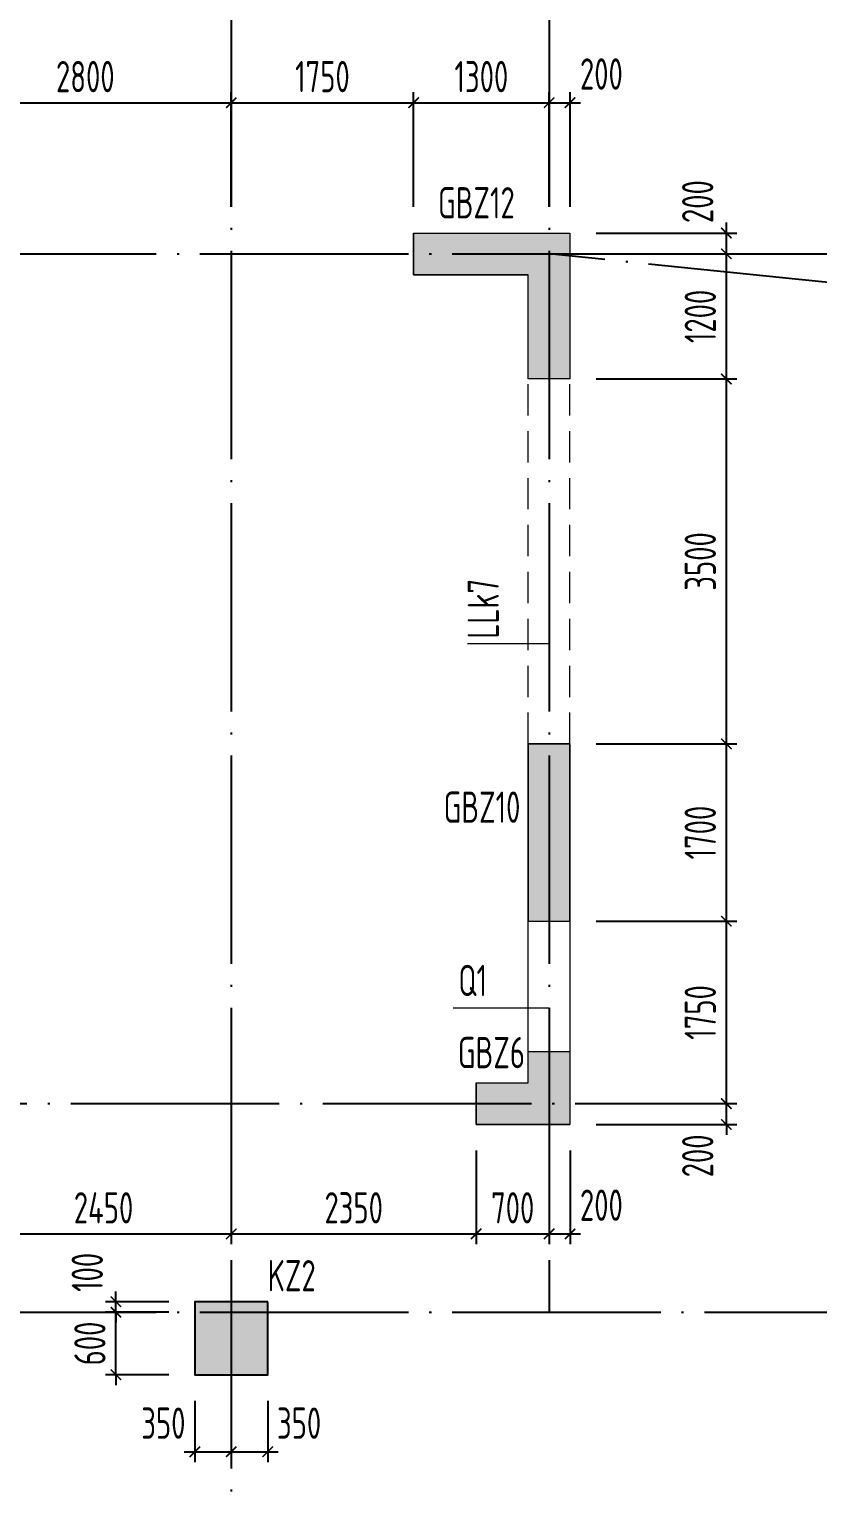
# Model space of a CAD drawing. Header units: millimetres. Extents: x -202076 to 1082610, y -439651 to 179350.
# Drawn here: x 134207 to 141768, y -192306 to -178179 of the extents above; entities that cross this region are included whole.
import ezdxf
from ezdxf.enums import TextEntityAlignment as Align

# ---------------------------------------------------------------- set-up
doc = ezdxf.new("R2010")
doc.units = ezdxf.units.MM
doc.header["$LTSCALE"] = 1000
doc.linetypes.add('DASHED', pattern=[0.75, 0.5, -0.25])
doc.linetypes.add('DOTE', pattern=[2.42, 2, -0.2, 0.02, -0.2])
doc.layers.add('A_AXIS-轴线', color=36, linetype='DOTE')
doc.layers.add('COLU', color=5, linetype='Continuous')
for name, color, linetype, lineweight in [('BEAM', 4, 'DASHED', 0), ('COLU_TEXT', 6, 'Continuous', 0), ('DIM', 3, 'Continuous', 0), ('WALL', 2, 'Continuous', 0), ('墙柱名称编号', 7, 'Continuous', 18), ('墙柱轮廓', 7, 'Continuous', 18), ('墙梁名称编号', 3, 'Continuous', 18), ('墙梁标注引线', 3, 'Continuous', 18), ('墙身名称编号', 3, 'Continuous', 18), ('墙身标注引线', 3, 'Continuous', 18), ('边缘构件填充', 253, 'Continuous', 18)]:
    doc.layers.add(name, color=color, linetype=linetype, lineweight=lineweight)
doc.styles.add('TSSD_Dimension', font='tssdeng.shx', dxfattribs={"width": 0.7, "bigfont": 'hztxt.shx'})
doc.styles.add('TSSD_Rein', font='tssdeng.shx', dxfattribs={"width": 0.7, "bigfont": 'hztxt.shx'})
doc.dimstyles.new('TSSD_100_100', dxfattribs={"dimtxt": 300, "dimasz": 100, "dimexe": 100, "dimexo": 250, "dimgap": 100, "dimtad": 1, "dimdec": 0, "dimzin": 0, "dimdsep": 46, "dimtxsty": 'TSSD_Dimension', "dimblk": 'ARCHTICK', "dimcen": 0, "dimdle": 100, "dimclrt": 7, "dimadec": 0, "dimazin": 0, "dimtfac": 1, "dimtdec": 0, "dimtix": 1, "dimtmove": 2, "dimatfit": 3, "dimfxl": 1, "dimtolj": 1, "dimtzin": 0, "dimarcsym": 0})

# ---------------------------------------------------------------- blocks, each defined once
blk = doc.blocks.new('_ARCHTICK')
at = {"color": 0, "linetype": 'ByBlock', "const_width": 0.15}
blk.add_lwpolyline([(-0.5, -0.5), (0.5, 0.5)], dxfattribs=at)
blk = doc.blocks.new('*D964')
at = {"layer": 'Defpoints', "color": 0, "transparency": 16777216}
for p in [(135037, -190481), (135793, -190481), (135793, -191081)]:
    blk.add_point(p, dxfattribs=at)
at = {"layer": 'DIM', "color": 0, "lineweight": -2, "transparency": 16777216}
for p, q in [((135037, -190481), (135037, -190381)), ((135543, -190481), (134937, -190481)), ((135037, -191081), (135037, -190481)), ((135543, -191081), (134937, -191081)), ((135037, -191081), (135037, -191181))]:
    blk.add_line(p, q, dxfattribs=at)
at = {"layer": 'DIM', "color": 0, "lineweight": -2, "transparency": 16777216, "xscale": 100, "yscale": 100, "zscale": 100}
for p, rotation in [((135037, -190481), 270), ((135037, -191081), 90)]:
    blk.add_blockref('_ARCHTICK', p, dxfattribs=dict(at, rotation=rotation))
at = {"layer": 'DIM', "color": 7, "transparency": 16777216, "insert": (134787, -190781), "char_height": 300, "attachment_point": 5, "rotation": 90, "style": 'TSSD_Dimension'}
blk.add_mtext('\\A1;600', dxfattribs=at)
blk = doc.blocks.new('*D965')
at = {"layer": 'Defpoints', "color": 0, "transparency": 16777216}
for p in [(135037, -190381), (135793, -190381), (135793, -190481)]:
    blk.add_point(p, dxfattribs=at)
at = {"layer": 'DIM', "color": 0, "lineweight": -2, "transparency": 16777216}
for p, q in [((135037, -190381), (135037, -190281)), ((135543, -190381), (134937, -190381)), ((135037, -190481), (135037, -190381)), ((135543, -190481), (134937, -190481)), ((135037, -190481), (135037, -190581))]:
    blk.add_line(p, q, dxfattribs=at)
at = {"layer": 'DIM', "color": 0, "lineweight": -2, "transparency": 16777216, "xscale": 100, "yscale": 100, "zscale": 100}
for p, rotation in [((135037, -190381), 270), ((135037, -190481), 90)]:
    blk.add_blockref('_ARCHTICK', p, dxfattribs=dict(at, rotation=rotation))
at = {"layer": 'DIM', "color": 7, "transparency": 16777216, "insert": (134762, -190099), "char_height": 300, "attachment_point": 5, "rotation": 90, "style": 'TSSD_Dimension'}
blk.add_mtext('\\A1;100', dxfattribs=at)
blk = doc.blocks.new('*D966')
at = {"layer": 'Defpoints', "color": 0, "transparency": 16777216}
for p in [(135793, -191081), (136143, -191081), (136143, -191820)]:
    blk.add_point(p, dxfattribs=at)
at = {"layer": 'DIM', "color": 0, "lineweight": -2, "transparency": 16777216}
for p, q in [((135793, -191331), (135793, -191920)), ((136143, -191331), (136143, -191920)), ((135693, -191820), (136243, -191820))]:
    blk.add_line(p, q, dxfattribs=at)
at = {"layer": 'DIM', "color": 0, "lineweight": -2, "transparency": 16777216, "xscale": 100, "yscale": 100, "zscale": 100, "rotation": 180}
blk.add_blockref('_ARCHTICK', (135793, -191820), dxfattribs=at)
at = {"layer": 'DIM', "color": 0, "lineweight": -2, "transparency": 16777216, "xscale": 100, "yscale": 100, "zscale": 100}
blk.add_blockref('_ARCHTICK', (136143, -191820), dxfattribs=at)
at = {"layer": 'DIM', "color": 7, "transparency": 16777216, "insert": (135492, -191545), "char_height": 300, "attachment_point": 5, "style": 'TSSD_Dimension'}
blk.add_mtext('\\A1;350', dxfattribs=at)
blk = doc.blocks.new('*D967')
at = {"layer": 'Defpoints', "color": 0, "transparency": 16777216}
for p in [(136143, -191081), (136493, -191081), (136493, -191820)]:
    blk.add_point(p, dxfattribs=at)
at = {"layer": 'DIM', "color": 0, "lineweight": -2, "transparency": 16777216}
for p, q in [((136143, -191331), (136143, -191920)), ((136493, -191331), (136493, -191920)), ((136043, -191820), (136593, -191820))]:
    blk.add_line(p, q, dxfattribs=at)
at = {"layer": 'DIM', "color": 0, "lineweight": -2, "transparency": 16777216, "xscale": 100, "yscale": 100, "zscale": 100, "rotation": 180}
blk.add_blockref('_ARCHTICK', (136143, -191820), dxfattribs=at)
at = {"layer": 'DIM', "color": 0, "lineweight": -2, "transparency": 16777216, "xscale": 100, "yscale": 100, "zscale": 100}
blk.add_blockref('_ARCHTICK', (136493, -191820), dxfattribs=at)
at = {"layer": 'DIM', "color": 7, "transparency": 16777216, "insert": (136794, -191545), "char_height": 300, "attachment_point": 5, "style": 'TSSD_Dimension'}
blk.add_mtext('\\A1;350', dxfattribs=at)
blk = doc.blocks.new('*D867')
at = {"layer": 'Defpoints', "color": 0, "transparency": 16777216}
for p in [(133693, -188681), (136143, -188681), (136143, -189730)]:
    blk.add_point(p, dxfattribs=at)
at = {"layer": 'DIM', "color": 0, "lineweight": -2, "transparency": 16777216}
for p, q in [((133693, -188931), (133693, -189830)), ((136143, -188931), (136143, -189830)), ((133593, -189730), (136243, -189730))]:
    blk.add_line(p, q, dxfattribs=at)
at = {"layer": 'DIM', "color": 0, "lineweight": -2, "transparency": 16777216, "xscale": 100, "yscale": 100, "zscale": 100, "rotation": 180}
blk.add_blockref('_ARCHTICK', (133693, -189730), dxfattribs=at)
at = {"layer": 'DIM', "color": 0, "lineweight": -2, "transparency": 16777216, "xscale": 100, "yscale": 100, "zscale": 100}
blk.add_blockref('_ARCHTICK', (136143, -189730), dxfattribs=at)
at = {"layer": 'DIM', "color": 7, "transparency": 16777216, "insert": (134918, -189480), "char_height": 300, "attachment_point": 5, "style": 'TSSD_Dimension'}
blk.add_mtext('\\A1;2450', dxfattribs=at)
blk = doc.blocks.new('*D868')
at = {"layer": 'Defpoints', "color": 0, "transparency": 16777216}
for p in [(138493, -188681), (139193, -188681), (139193, -189730)]:
    blk.add_point(p, dxfattribs=at)
at = {"layer": 'DIM', "color": 0, "lineweight": -2, "transparency": 16777216}
for p, q in [((138493, -188931), (138493, -189830)), ((139193, -188931), (139193, -189830)), ((138393, -189730), (139293, -189730))]:
    blk.add_line(p, q, dxfattribs=at)
at = {"layer": 'DIM', "color": 0, "lineweight": -2, "transparency": 16777216, "xscale": 100, "yscale": 100, "zscale": 100, "rotation": 180}
blk.add_blockref('_ARCHTICK', (138493, -189730), dxfattribs=at)
at = {"layer": 'DIM', "color": 0, "lineweight": -2, "transparency": 16777216, "xscale": 100, "yscale": 100, "zscale": 100}
blk.add_blockref('_ARCHTICK', (139193, -189730), dxfattribs=at)
at = {"layer": 'DIM', "color": 7, "transparency": 16777216, "insert": (138843, -189480), "char_height": 300, "attachment_point": 5, "style": 'TSSD_Dimension'}
blk.add_mtext('\\A1;700', dxfattribs=at)
blk = doc.blocks.new('*D869')
at = {"layer": 'Defpoints', "color": 0, "transparency": 16777216}
for p in [(139193, -188681), (139393, -188681), (139393, -189730)]:
    blk.add_point(p, dxfattribs=at)
at = {"layer": 'DIM', "color": 0, "lineweight": -2, "transparency": 16777216}
for p, q in [((139193, -188931), (139193, -189830)), ((139393, -188931), (139393, -189830)), ((139093, -189730), (139493, -189730))]:
    blk.add_line(p, q, dxfattribs=at)
at = {"layer": 'DIM', "color": 0, "lineweight": -2, "transparency": 16777216, "xscale": 100, "yscale": 100, "zscale": 100, "rotation": 180}
blk.add_blockref('_ARCHTICK', (139193, -189730), dxfattribs=at)
at = {"layer": 'DIM', "color": 0, "lineweight": -2, "transparency": 16777216, "xscale": 100, "yscale": 100, "zscale": 100}
blk.add_blockref('_ARCHTICK', (139393, -189730), dxfattribs=at)
at = {"layer": 'DIM', "color": 7, "transparency": 16777216, "insert": (139694, -189455), "char_height": 300, "attachment_point": 5, "style": 'TSSD_Dimension'}
blk.add_mtext('\\A1;200', dxfattribs=at)
blk = doc.blocks.new('*D877')
at = {"layer": 'Defpoints', "color": 0, "transparency": 16777216}
for p in [(139393, -188481), (140893, -188481), (139393, -188681)]:
    blk.add_point(p, dxfattribs=at)
at = {"layer": 'DIM', "color": 0, "lineweight": -2, "transparency": 16777216}
for p, q in [((140893, -188481), (140893, -188381)), ((139643, -188481), (140993, -188481)), ((140893, -188681), (140893, -188481)), ((139643, -188681), (140993, -188681)), ((140893, -188681), (140893, -188781))]:
    blk.add_line(p, q, dxfattribs=at)
at = {"layer": 'DIM', "color": 0, "lineweight": -2, "transparency": 16777216, "xscale": 100, "yscale": 100, "zscale": 100}
for p, rotation in [((140893, -188481), 270), ((140893, -188681), 90)]:
    blk.add_blockref('_ARCHTICK', p, dxfattribs=dict(at, rotation=rotation))
at = {"layer": 'DIM', "color": 7, "transparency": 16777216, "insert": (140618, -188982), "char_height": 300, "attachment_point": 5, "rotation": 90, "style": 'TSSD_Dimension'}
blk.add_mtext('\\A1;200', dxfattribs=at)
blk = doc.blocks.new('*D878')
at = {"layer": 'Defpoints', "color": 0, "transparency": 16777216}
for p in [(139393, -186731), (140893, -186731), (139393, -188481)]:
    blk.add_point(p, dxfattribs=at)
at = {"layer": 'DIM', "color": 0, "lineweight": -2, "transparency": 16777216}
for p, q in [((139643, -186731), (140993, -186731)), ((140893, -188581), (140893, -186631)), ((139643, -188481), (140993, -188481))]:
    blk.add_line(p, q, dxfattribs=at)
at = {"layer": 'DIM', "color": 0, "lineweight": -2, "transparency": 16777216, "xscale": 100, "yscale": 100, "zscale": 100}
for p, rotation in [((140893, -186731), 90), ((140893, -188481), 270)]:
    blk.add_blockref('_ARCHTICK', p, dxfattribs=dict(at, rotation=rotation))
at = {"layer": 'DIM', "color": 7, "transparency": 16777216, "insert": (140643, -187606), "char_height": 300, "attachment_point": 5, "rotation": 90, "style": 'TSSD_Dimension'}
blk.add_mtext('\\A1;1750', dxfattribs=at)
blk = doc.blocks.new('*D879')
at = {"layer": 'Defpoints', "color": 0, "transparency": 16777216}
for p in [(139393, -185031), (140893, -185031), (139393, -186731)]:
    blk.add_point(p, dxfattribs=at)
at = {"layer": 'DIM', "color": 0, "lineweight": -2, "transparency": 16777216}
for p, q in [((139643, -185031), (140993, -185031)), ((140893, -186831), (140893, -184931)), ((139643, -186731), (140993, -186731))]:
    blk.add_line(p, q, dxfattribs=at)
at = {"layer": 'DIM', "color": 0, "lineweight": -2, "transparency": 16777216, "xscale": 100, "yscale": 100, "zscale": 100}
for p, rotation in [((140893, -185031), 90), ((140893, -186731), 270)]:
    blk.add_blockref('_ARCHTICK', p, dxfattribs=dict(at, rotation=rotation))
at = {"layer": 'DIM', "color": 7, "transparency": 16777216, "insert": (140643, -185881), "char_height": 300, "attachment_point": 5, "rotation": 90, "style": 'TSSD_Dimension'}
blk.add_mtext('\\A1;1700', dxfattribs=at)
blk = doc.blocks.new('*D880')
at = {"layer": 'Defpoints', "color": 0, "transparency": 16777216}
for p in [(139393, -181531), (140893, -181531), (139393, -185031)]:
    blk.add_point(p, dxfattribs=at)
at = {"layer": 'DIM', "color": 0, "lineweight": -2, "transparency": 16777216}
for p, q in [((139643, -181531), (140993, -181531)), ((140893, -185131), (140893, -181431)), ((139643, -185031), (140993, -185031))]:
    blk.add_line(p, q, dxfattribs=at)
at = {"layer": 'DIM', "color": 0, "lineweight": -2, "transparency": 16777216, "xscale": 100, "yscale": 100, "zscale": 100}
for p, rotation in [((140893, -181531), 90), ((140893, -185031), 270)]:
    blk.add_blockref('_ARCHTICK', p, dxfattribs=dict(at, rotation=rotation))
at = {"layer": 'DIM', "color": 7, "transparency": 16777216, "insert": (140643, -183281), "char_height": 300, "attachment_point": 5, "rotation": 90, "style": 'TSSD_Dimension'}
blk.add_mtext('\\A1;3500', dxfattribs=at)
blk = doc.blocks.new('*D881')
at = {"layer": 'Defpoints', "color": 0, "transparency": 16777216}
for p in [(139393, -180331), (140893, -180331), (139393, -181531)]:
    blk.add_point(p, dxfattribs=at)
at = {"layer": 'DIM', "color": 0, "lineweight": -2, "transparency": 16777216}
for p, q in [((140893, -181631), (140893, -180231)), ((139643, -180331), (140993, -180331)), ((139643, -181531), (140993, -181531))]:
    blk.add_line(p, q, dxfattribs=at)
at = {"layer": 'DIM', "color": 0, "lineweight": -2, "transparency": 16777216, "xscale": 100, "yscale": 100, "zscale": 100}
for p, rotation in [((140893, -180331), 90), ((140893, -181531), 270)]:
    blk.add_blockref('_ARCHTICK', p, dxfattribs=dict(at, rotation=rotation))
at = {"layer": 'DIM', "color": 7, "transparency": 16777216, "insert": (140643, -180931), "char_height": 300, "attachment_point": 5, "rotation": 90, "style": 'TSSD_Dimension'}
blk.add_mtext('\\A1;1200', dxfattribs=at)
blk = doc.blocks.new('*D894')
at = {"layer": 'Defpoints', "color": 0, "transparency": 16777216}
for p in [(136143, -178881), (133343, -180131), (136143, -180131)]:
    blk.add_point(p, dxfattribs=at)
at = {"layer": 'DIM', "color": 0, "lineweight": -2, "transparency": 16777216}
for p, q in [((133343, -179881), (133343, -178781)), ((136143, -179881), (136143, -178781)), ((133243, -178881), (136243, -178881))]:
    blk.add_line(p, q, dxfattribs=at)
at = {"layer": 'DIM', "color": 0, "lineweight": -2, "transparency": 16777216, "xscale": 100, "yscale": 100, "zscale": 100, "rotation": 180}
blk.add_blockref('_ARCHTICK', (133343, -178881), dxfattribs=at)
at = {"layer": 'DIM', "color": 0, "lineweight": -2, "transparency": 16777216, "xscale": 100, "yscale": 100, "zscale": 100}
blk.add_blockref('_ARCHTICK', (136143, -178881), dxfattribs=at)
at = {"layer": 'DIM', "color": 7, "transparency": 16777216, "insert": (134743, -178631), "char_height": 300, "attachment_point": 5, "style": 'TSSD_Dimension'}
blk.add_mtext('\\A1;2800', dxfattribs=at)
blk = doc.blocks.new('*D895')
at = {"layer": 'Defpoints', "color": 0, "transparency": 16777216}
for p in [(137893, -178881), (136143, -180131), (137893, -180131)]:
    blk.add_point(p, dxfattribs=at)
at = {"layer": 'DIM', "color": 0, "lineweight": -2, "transparency": 16777216}
for p, q in [((136143, -179881), (136143, -178781)), ((137893, -179881), (137893, -178781)), ((136043, -178881), (137993, -178881))]:
    blk.add_line(p, q, dxfattribs=at)
at = {"layer": 'DIM', "color": 0, "lineweight": -2, "transparency": 16777216, "xscale": 100, "yscale": 100, "zscale": 100, "rotation": 180}
blk.add_blockref('_ARCHTICK', (136143, -178881), dxfattribs=at)
at = {"layer": 'DIM', "color": 0, "lineweight": -2, "transparency": 16777216, "xscale": 100, "yscale": 100, "zscale": 100}
blk.add_blockref('_ARCHTICK', (137893, -178881), dxfattribs=at)
at = {"layer": 'DIM', "color": 7, "transparency": 16777216, "insert": (137018, -178631), "char_height": 300, "attachment_point": 5, "style": 'TSSD_Dimension'}
blk.add_mtext('\\A1;1750', dxfattribs=at)
blk = doc.blocks.new('*D896')
at = {"layer": 'Defpoints', "color": 0, "transparency": 16777216}
for p in [(139193, -178881), (137893, -180131), (139193, -180131)]:
    blk.add_point(p, dxfattribs=at)
at = {"layer": 'DIM', "color": 0, "lineweight": -2, "transparency": 16777216}
for p, q in [((137893, -179881), (137893, -178781)), ((139193, -179881), (139193, -178781)), ((137793, -178881), (139293, -178881))]:
    blk.add_line(p, q, dxfattribs=at)
at = {"layer": 'DIM', "color": 0, "lineweight": -2, "transparency": 16777216, "xscale": 100, "yscale": 100, "zscale": 100, "rotation": 180}
blk.add_blockref('_ARCHTICK', (137893, -178881), dxfattribs=at)
at = {"layer": 'DIM', "color": 0, "lineweight": -2, "transparency": 16777216, "xscale": 100, "yscale": 100, "zscale": 100}
blk.add_blockref('_ARCHTICK', (139193, -178881), dxfattribs=at)
at = {"layer": 'DIM', "color": 7, "transparency": 16777216, "insert": (138543, -178631), "char_height": 300, "attachment_point": 5, "style": 'TSSD_Dimension'}
blk.add_mtext('\\A1;1300', dxfattribs=at)
blk = doc.blocks.new('*D897')
at = {"layer": 'Defpoints', "color": 0, "transparency": 16777216}
for p in [(139393, -178881), (139193, -180131), (139393, -180131)]:
    blk.add_point(p, dxfattribs=at)
at = {"layer": 'DIM', "color": 0, "lineweight": -2, "transparency": 16777216}
for p, q in [((139193, -179881), (139193, -178781)), ((139393, -179881), (139393, -178781)), ((139093, -178881), (139493, -178881))]:
    blk.add_line(p, q, dxfattribs=at)
at = {"layer": 'DIM', "color": 0, "lineweight": -2, "transparency": 16777216, "xscale": 100, "yscale": 100, "zscale": 100, "rotation": 180}
blk.add_blockref('_ARCHTICK', (139193, -178881), dxfattribs=at)
at = {"layer": 'DIM', "color": 0, "lineweight": -2, "transparency": 16777216, "xscale": 100, "yscale": 100, "zscale": 100}
blk.add_blockref('_ARCHTICK', (139393, -178881), dxfattribs=at)
at = {"layer": 'DIM', "color": 7, "transparency": 16777216, "insert": (139694, -178606), "char_height": 300, "attachment_point": 5, "style": 'TSSD_Dimension'}
blk.add_mtext('\\A1;200', dxfattribs=at)
blk = doc.blocks.new('*D907')
at = {"layer": 'Defpoints', "color": 0, "transparency": 16777216}
for p in [(136143, -188681), (138493, -188681), (138493, -189730)]:
    blk.add_point(p, dxfattribs=at)
at = {"layer": 'DIM', "color": 0, "lineweight": -2, "transparency": 16777216}
for p, q in [((136143, -188931), (136143, -189830)), ((138493, -188931), (138493, -189830)), ((136043, -189730), (138593, -189730))]:
    blk.add_line(p, q, dxfattribs=at)
at = {"layer": 'DIM', "color": 0, "lineweight": -2, "transparency": 16777216, "xscale": 100, "yscale": 100, "zscale": 100, "rotation": 180}
blk.add_blockref('_ARCHTICK', (136143, -189730), dxfattribs=at)
at = {"layer": 'DIM', "color": 0, "lineweight": -2, "transparency": 16777216, "xscale": 100, "yscale": 100, "zscale": 100}
blk.add_blockref('_ARCHTICK', (138493, -189730), dxfattribs=at)
at = {"layer": 'DIM', "color": 7, "transparency": 16777216, "insert": (137318, -189480), "char_height": 300, "attachment_point": 5, "style": 'TSSD_Dimension'}
blk.add_mtext('\\A1;2350', dxfattribs=at)
blk = doc.blocks.new('*D909')
at = {"layer": 'Defpoints', "color": 0, "transparency": 16777216}
for p in [(139393, -180131), (140893, -180131), (139393, -180331)]:
    blk.add_point(p, dxfattribs=at)
at = {"layer": 'DIM', "color": 0, "lineweight": -2, "transparency": 16777216}
for p, q in [((140893, -180431), (140893, -180031)), ((139643, -180131), (140993, -180131)), ((139643, -180331), (140993, -180331))]:
    blk.add_line(p, q, dxfattribs=at)
at = {"layer": 'DIM', "color": 0, "lineweight": -2, "transparency": 16777216, "xscale": 100, "yscale": 100, "zscale": 100}
for p, rotation in [((140893, -180131), 90), ((140893, -180331), 270)]:
    blk.add_blockref('_ARCHTICK', p, dxfattribs=dict(at, rotation=rotation))
at = {"layer": 'DIM', "color": 7, "transparency": 16777216, "insert": (140618, -179830), "char_height": 300, "attachment_point": 5, "rotation": 90, "style": 'TSSD_Dimension'}
blk.add_mtext('\\A1;200', dxfattribs=at)

msp = doc.modelspace()

# ---------------------------------------------------------------- hatches: boundary and pattern name
at = {"layer": '边缘构件填充'}
h = msp.add_hatch(color=256, dxfattribs=at)
h.dxf.hatch_style = 1
h.paths.add_polyline_path([(137892.7, -180131), (137892.7, -180531), (138992.7, -180531), (138992.7, -181531), (139392.7, -181531), (139392.7, -180131)])
h.paths.add_polyline_path([(137892.7, -180131), (137892.7, -180531)], flags=17)
h.paths.add_polyline_path([(138992.7, -180531), (137892.7, -180531)], flags=17)
h = msp.add_hatch(color=256, dxfattribs=at)
h.dxf.hatch_style = 1
h.paths.add_polyline_path([(139392.7, -185031), (138992.7, -185031), (138992.7, -186731), (139392.7, -186731)])
h = msp.add_hatch(color=256, dxfattribs=at)
h.dxf.hatch_style = 1
h.paths.add_polyline_path([(138992.7, -188281), (138492.7, -188281), (138492.7, -188681), (139392.7, -188681), (139392.7, -187981), (138992.7, -187981)])
h = msp.add_hatch(color=256, dxfattribs=at)
h.dxf.hatch_style = 1
h.paths.add_polyline_path([(136492.7, -190381), (135792.7, -190381), (135792.7, -191081), (136492.7, -191081)])

# ---------------------------------------------------------------- linework, layer by layer
at = {"layer": 'A_AXIS-轴线'}
for p, q in [((136142.7, -177881), (136142.7, -203081)), ((139192.7, -177881), (139192.7, -190481)), ((144542.7, -180881), (139192.7, -180331)), ((115242.7, -188481), (140192.7, -188481))]:
    msp.add_line(p, q, dxfattribs=at)
for points in [[(99542.7, -180331), (155943, -180331)], [(99542.7, -190481), (155943, -190481)]]:
    msp.add_lwpolyline(points, dxfattribs=at)
at = {"layer": 'BEAM', "ltscale": 0.6}
for p, q in [((138992.7, -185031), (138992.7, -181531)), ((139392.7, -185031), (139392.7, -181531))]:
    msp.add_line(p, q, dxfattribs=at)
at = {"layer": 'COLU'}
msp.add_lwpolyline([(136492.7, -190381), (135792.7, -190381), (135792.7, -191081), (136492.7, -191081)], close=True, dxfattribs=at)
at = {"layer": 'WALL'}
for points in [[(137892.7, -180131), (137892.7, -180531), (137892.7, -180131), (139392.7, -180131), (139392.7, -181531), (138992.7, -181531), (138992.7, -180531), (137892.7, -180531), (138992.7, -180531)], [(138492.7, -188281), (138492.7, -188681), (138492.7, -188281), (138992.7, -188281), (138992.7, -185031), (139392.7, -185031), (139392.7, -188681), (138492.7, -188681), (139392.7, -188681)]]:
    msp.add_lwpolyline(points, dxfattribs=at)
at = {"layer": '墙柱轮廓'}
for points in [[(138992.7, -186731), (138992.7, -185031), (138992.7, -186731), (139392.7, -186731), (139392.7, -185031), (138992.7, -185031), (139392.7, -185031)], [(138492.7, -188281), (138492.7, -188681), (138492.7, -188281), (138992.7, -188281), (138992.7, -187981), (139392.7, -187981), (139392.7, -188681), (138492.7, -188681), (139392.7, -188681)]]:
    msp.add_lwpolyline(points, dxfattribs=at)
at = {"layer": '墙梁标注引线'}
msp.add_line((139192.7, -184071), (138410.2, -184071), dxfattribs=at)
at = {"layer": '墙身标注引线'}
msp.add_line((139192.7, -187566), (138271.5, -187566), dxfattribs=at)

# ---------------------------------------------------------------- texts
at = {"layer": 'COLU_TEXT', "linetype": 'Continuous', "style": 'TSSD_Rein', "width": 0.7}
msp.add_text('KZ2', height=300, dxfattribs=at).set_placement((136492.7, -190281))
at = {"layer": '墙柱名称编号', "color": 2, "linetype": 'Continuous', "style": 'TSSD_Rein', "width": 0.7}
for s, p in [('GBZ12', (138126.5, -180081)), ('GBZ6', (138316.8, -188231))]:
    msp.add_text(s, height=300, dxfattribs=at).set_placement(p, align=Align.BOTTOM_LEFT)
msp.add_text('GBZ10', height=300, dxfattribs=at).set_placement((138180.2, -185487.6), align=Align.TOP_LEFT)
at = {"layer": '墙梁名称编号', "linetype": 'Continuous', "style": 'TSSD_Rein', "width": 0.7}
msp.add_text('LLk7', height=300, rotation=90, dxfattribs=at).set_placement((138410.2, -184021), align=Align.TOP_LEFT)
at = {"layer": '墙身名称编号', "linetype": 'Continuous', "style": 'TSSD_Rein', "width": 0.7}
msp.add_text('Q1', height=300, dxfattribs=at).set_placement((138321.5, -187539.3), align=Align.BOTTOM_LEFT)

# ---------------------------------------------------------------- dimensions: what is measured, and where the dimension line sits
at = {"layer": 'DIM'}
for base, p1, p2, picture, middle in [((139392.7, -178881), (139192.7, -180131), (139392.7, -180131), '*D897', (139693.7, -178606)), ((139392.7, -189730.1), (139192.7, -188681), (139392.7, -188681), '*D869', (139693.7, -189455.1)), ((136142.7, -191820.5), (135792.7, -191081), (136142.7, -191081), '*D966', (135491.6, -191545.5)), ((136492.7, -191820.5), (136142.7, -191081), (136492.7, -191081), '*D967', (136793.7, -191545.5))]:
    dim = msp.add_linear_dim(base=base, p1=p1, p2=p2, dimstyle='TSSD_100_100', dxfattribs=at)
    dim.commit()
    dim.dimension.update_dxf_attribs({"geometry": picture, "text_midpoint": middle, "dimtype": 160})
for base, p1, p2, picture, middle in [((136142.7, -178881), (133342.7, -180131), (136142.7, -180131), '*D894', (134742.7, -178631)), ((137892.7, -178881), (136142.7, -180131), (137892.7, -180131), '*D895', (137017.7, -178631)), ((139192.7, -178881), (137892.7, -180131), (139192.7, -180131), '*D896', (138542.7, -178631)), ((136142.7, -189730.1), (133692.7, -188681), (136142.7, -188681), '*D867', (134917.7, -189480.1)), ((138492.7, -189730.1), (136142.7, -188681), (138492.7, -188681), '*D907', (137317.7, -189480.1)), ((139192.7, -189730.1), (138492.7, -188681), (139192.7, -188681), '*D868', (138842.7, -189480.1))]:
    dim = msp.add_linear_dim(base=base, p1=p1, p2=p2, dimstyle='TSSD_100_100', dxfattribs=at)
    dim.commit()
    dim.dimension.update_dxf_attribs({"geometry": picture, "text_midpoint": middle})
for base, p1, p2, picture, middle in [((140892.7, -180131), (139392.7, -180331), (139392.7, -180131), '*D909', (140617.7, -179829.9)), ((140892.7, -188481), (139392.7, -188681), (139392.7, -188481), '*D877', (140617.7, -188982.1)), ((135037.4, -190381), (135792.7, -190481), (135792.7, -190381), '*D965', (134762.4, -190098.8))]:
    dim = msp.add_linear_dim(base=base, p1=p1, p2=p2, angle=90, dimstyle='TSSD_100_100', dxfattribs=at)
    dim.commit()
    dim.dimension.update_dxf_attribs({"geometry": picture, "text_midpoint": middle, "dimtype": 160})
for base, p1, p2, picture, middle in [((140892.7, -180331), (139392.7, -181531), (139392.7, -180331), '*D881', (140642.7, -180931)), ((140892.7, -181531), (139392.7, -185031), (139392.7, -181531), '*D880', (140642.7, -183281)), ((140892.7, -185031), (139392.7, -186731), (139392.7, -185031), '*D879', (140642.7, -185881)), ((140892.7, -186731), (139392.7, -188481), (139392.7, -186731), '*D878', (140642.7, -187606)), ((135037.4, -190481), (135792.7, -191081), (135792.7, -190481), '*D964', (134787.4, -190781))]:
    dim = msp.add_linear_dim(base=base, p1=p1, p2=p2, angle=90, dimstyle='TSSD_100_100', dxfattribs=at)
    dim.commit()
    dim.dimension.update_dxf_attribs({"geometry": picture, "text_midpoint": middle})

doc.saveas('drawing.dxf')
